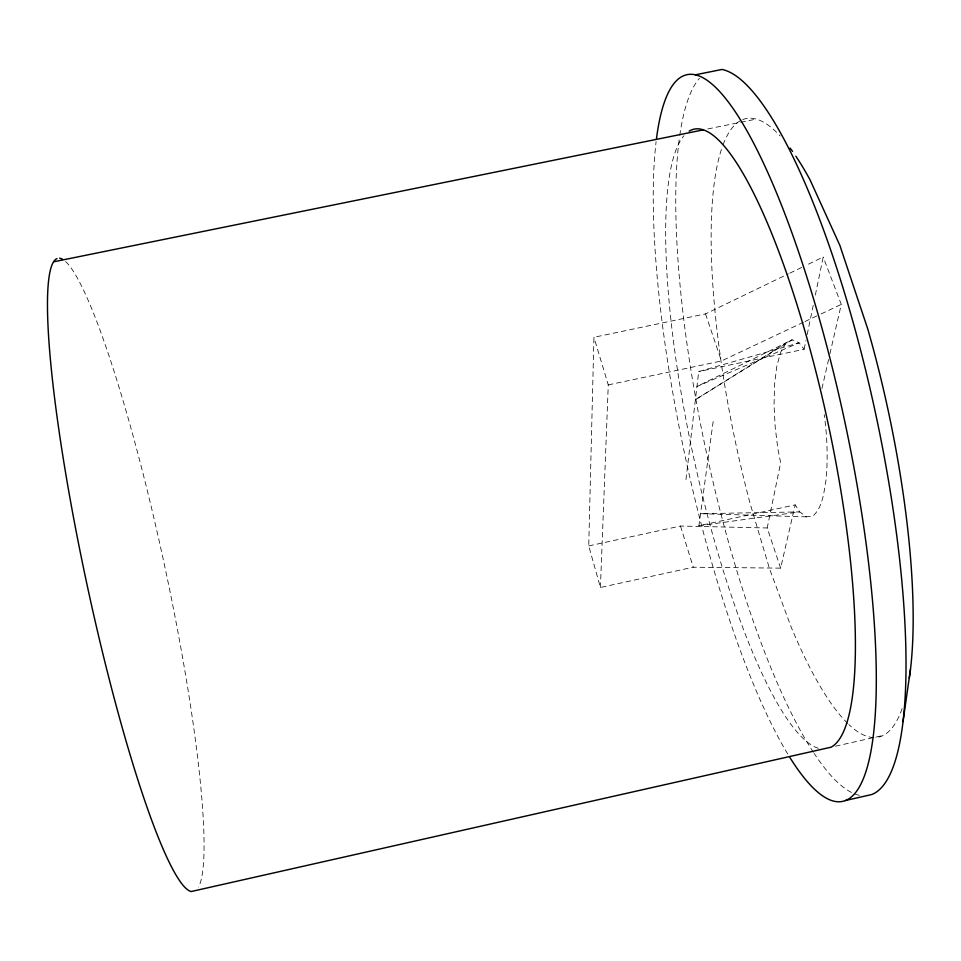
<?xml version="1.0" encoding="UTF-8"?>
<svg xmlns="http://www.w3.org/2000/svg" width="961" height="961" viewBox="0 0 961 961"><rect width="100%" height="100%" fill="white"/><g stroke="black" fill="none" stroke-linecap="round" stroke-linejoin="round"><path stroke-width="0.72" stroke-dasharray="4.8 3.6" d="M713.158 421.579L698.911 525.751L795.179 504.873L780.632 568.143L693.241 567.218L600.421 587.471L588.733 545.92L593.934 337.275L705.518 313.887L788.44 273.825M600.421 587.471L608.265 384.893L593.934 337.275M685.974 479.563L698.719 371.559L799.156 342.837L804.141 349.263L698.719 371.559M780.632 568.143L767.19 527.973L780.656 462.818L777.845 448.655L775.167 426.876L774.037 405.061L774.554 384.52L776.752 366.549L780.56 352.411L785.774 343.221L792.116 339.858L799.156 342.837L696.953 386.466L792.116 339.858L695.404 399.68L785.774 343.221M804.141 349.263L805.955 340.482M807.168 334.62L813.222 305.346M815.336 295.087L823.205 257.031L805.823 265.428M821.931 388.568L828.598 359.546M829.932 353.744L841.283 304.397L823.205 257.031M789.774 273.176L804.489 266.077M608.265 384.893L721.435 360.988L803.576 322.199M804.922 321.563L819.733 314.571M821.09 313.935L841.283 304.397M835.433 746.216L883.159 735.441M588.733 545.92L680.496 526.039L767.19 527.973M707.813 128.942L756.271 119.104M698.911 525.751L799.732 511.901L806.435 516.85L812.85 516.129C822.916 506.964 823.781 492.44 826.076 479.863C827.986 458.133 827.241 436.246 824.214 414.635M806.435 516.85L700.569 513.691L799.732 511.901L795.179 504.873M705.518 313.887L721.435 360.988M680.496 526.039L693.241 567.218M65.612 261.548A323.845 39.918 77.9 0 1 165.7 570.834A323.845 39.918 77.9 0 1 198.555 887.063M818.364 748.271A316.83 69.288 77.9 0 1 694.31 460.499A316.83 69.288 77.9 0 1 683.932 135.729M787.744 754.001A371.571 81.673 77.9 0 1 656.111 141.639M859.314 795.336A371.234 86.802 77.9 0 1 814.219 753.532M813.438 752.355A371.234 86.802 77.9 0 1 679.559 136.882M679.775 135.345A371.234 86.802 77.9 0 1 699.452 78.225M873.741 737.543A316.265 77.961 77.9 0 1 848.875 724.558M847.746 723.465A316.265 77.961 77.9 0 1 791.143 627.004L769.413 568.395L750.193 503.768A316.265 77.961 77.9 0 1 721.879 148.09M723.092 144.727A316.265 77.961 77.9 0 1 741.315 120.233M742.685 119.62A316.265 77.961 77.9 0 1 780.14 135.945M902.127 708.569A316.265 77.961 77.9 0 1 875.147 737.543"/><path stroke-width="1.44" d="M903.004 721.639L910.475 669.264M845.38 800.537L871.591 794.567A371.234 86.802 77.9 0 0 878.246 426.107A371.234 86.802 77.9 0 0 721.999 69.456L695.32 74.826M53.576 261.812L703.404 129.843M656.483 138.6A371.571 81.673 77.9 0 1 774.254 187.395A371.571 81.673 77.9 0 1 876.024 659.342A371.571 81.673 77.9 0 1 789.978 757.64M56.987 258.593A323.845 39.918 77.9 0 0 85.541 577.693A323.845 39.918 77.9 0 0 191.155 891.544L831.097 747.19A316.83 69.288 77.9 0 0 823.469 402.755A316.83 69.288 77.9 0 0 689.169 131.152M59.63 258.221A323.845 39.918 77.9 0 1 62.513 259.23M790.11 148.066A316.265 77.961 77.9 0 1 792.561 151.43M795.852 156.199A316.265 77.961 77.9 0 1 810.063 179.875L839.854 245.355L867.795 329.094A316.265 77.961 77.9 0 1 909.298 678.034"/></g></svg>
